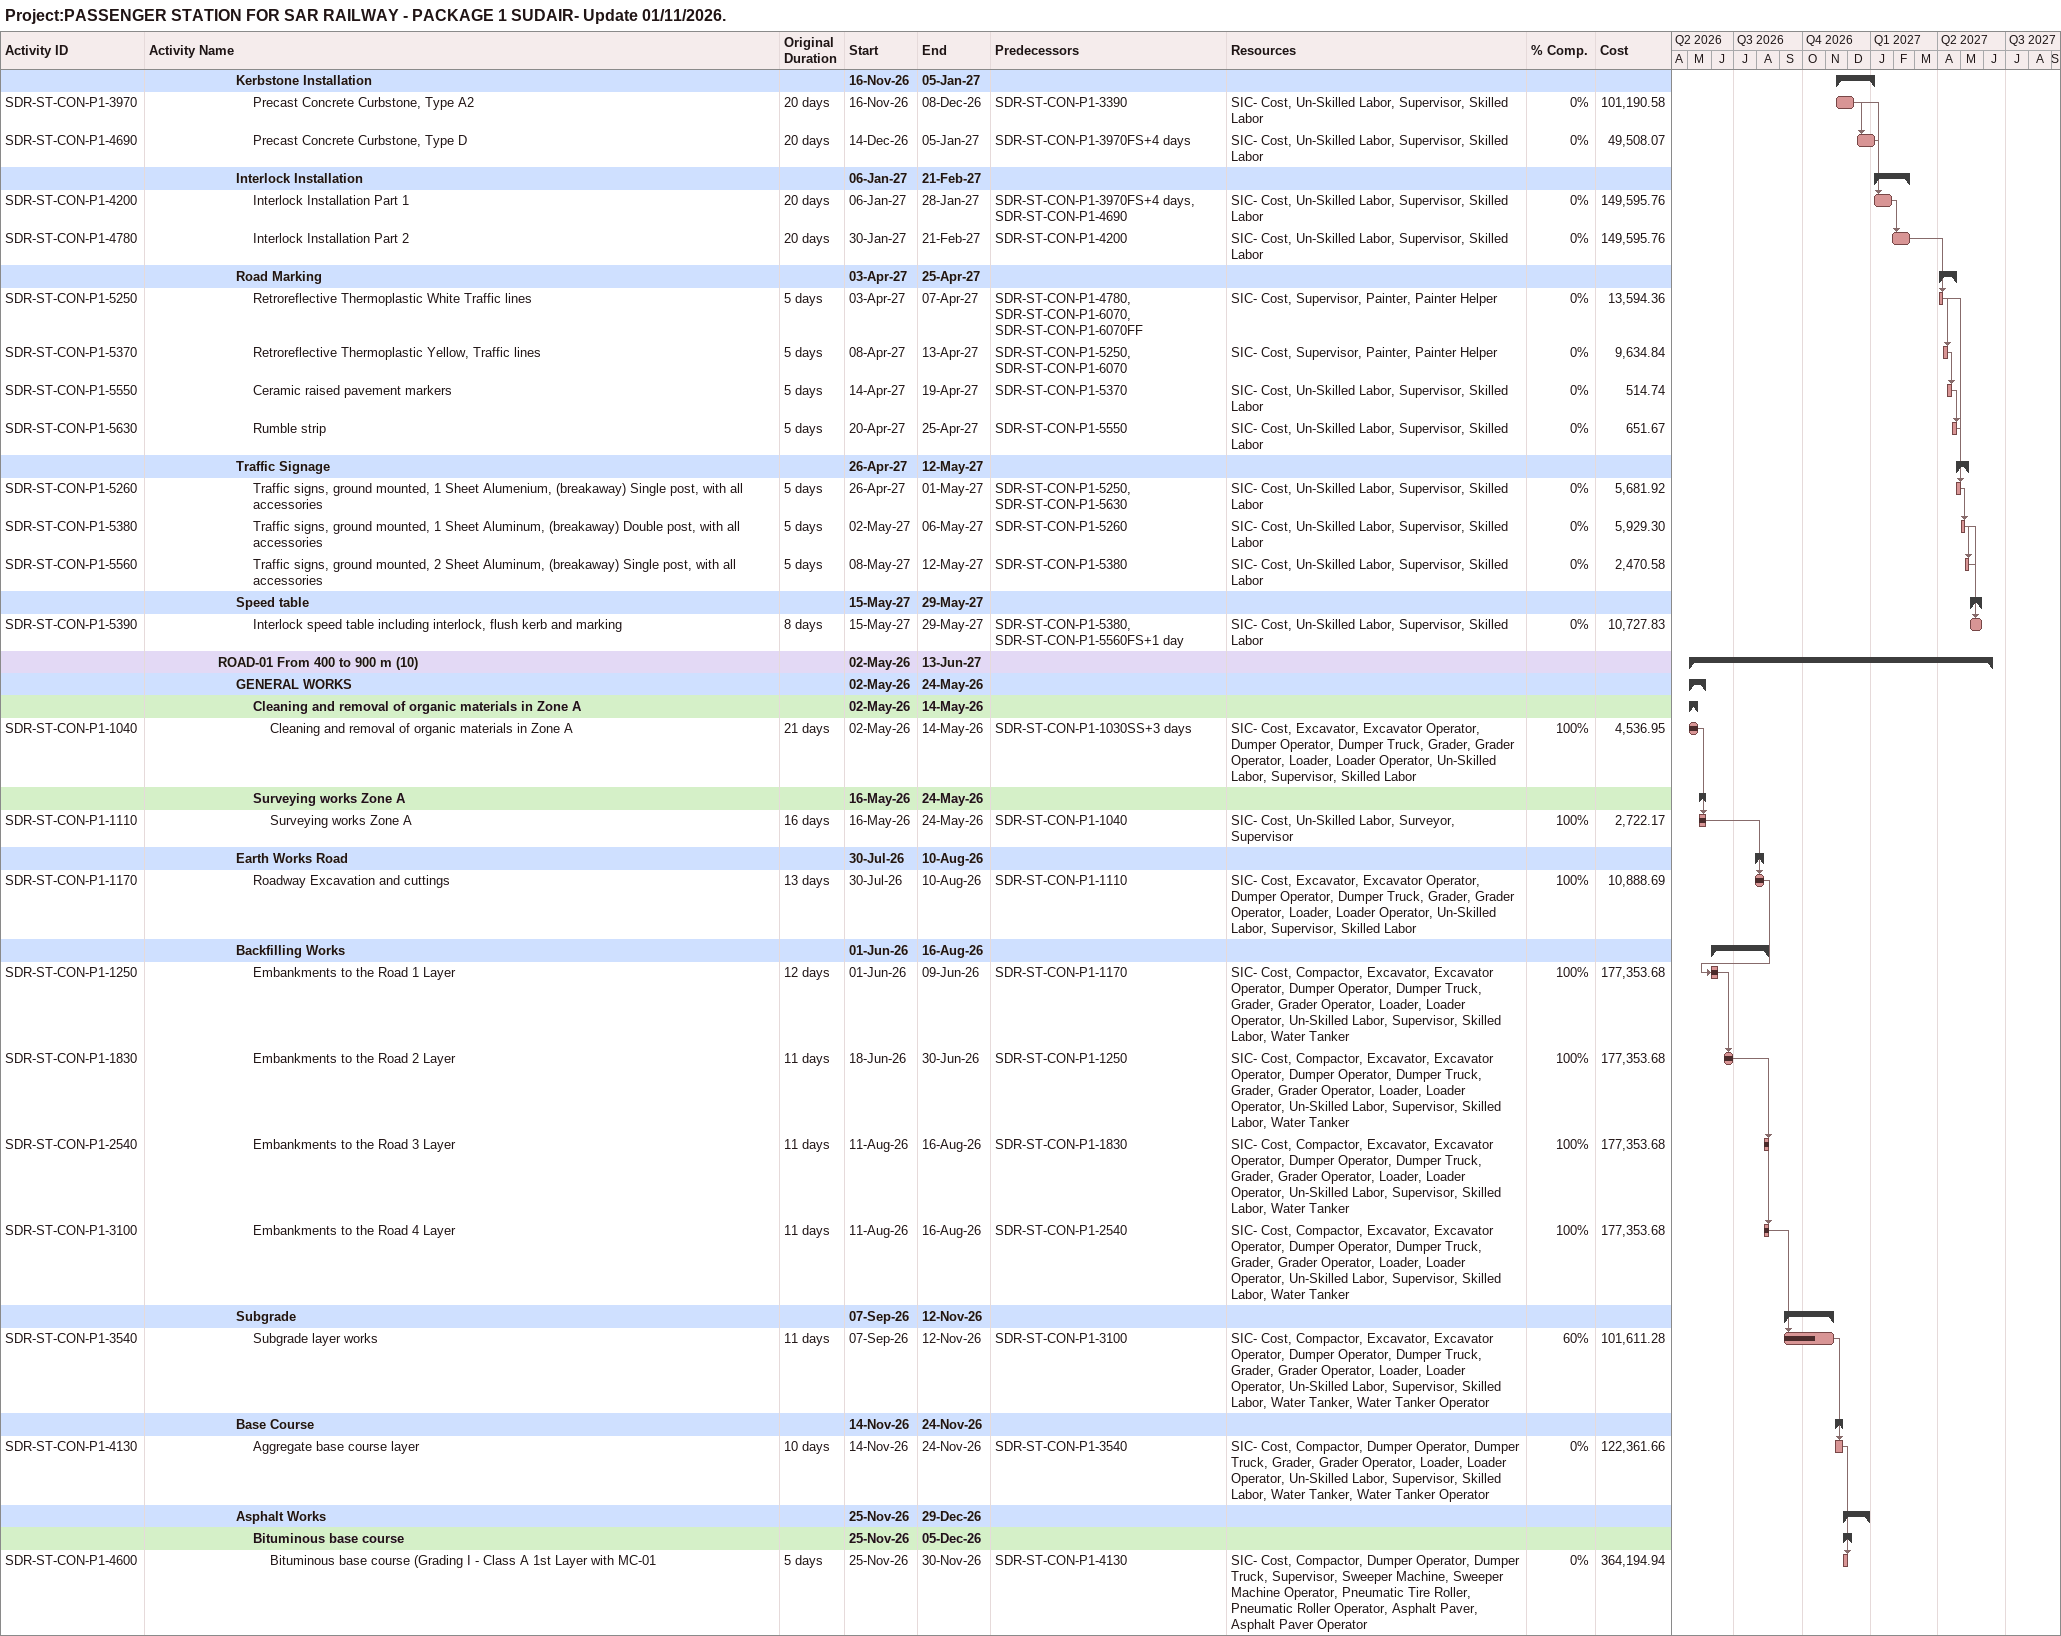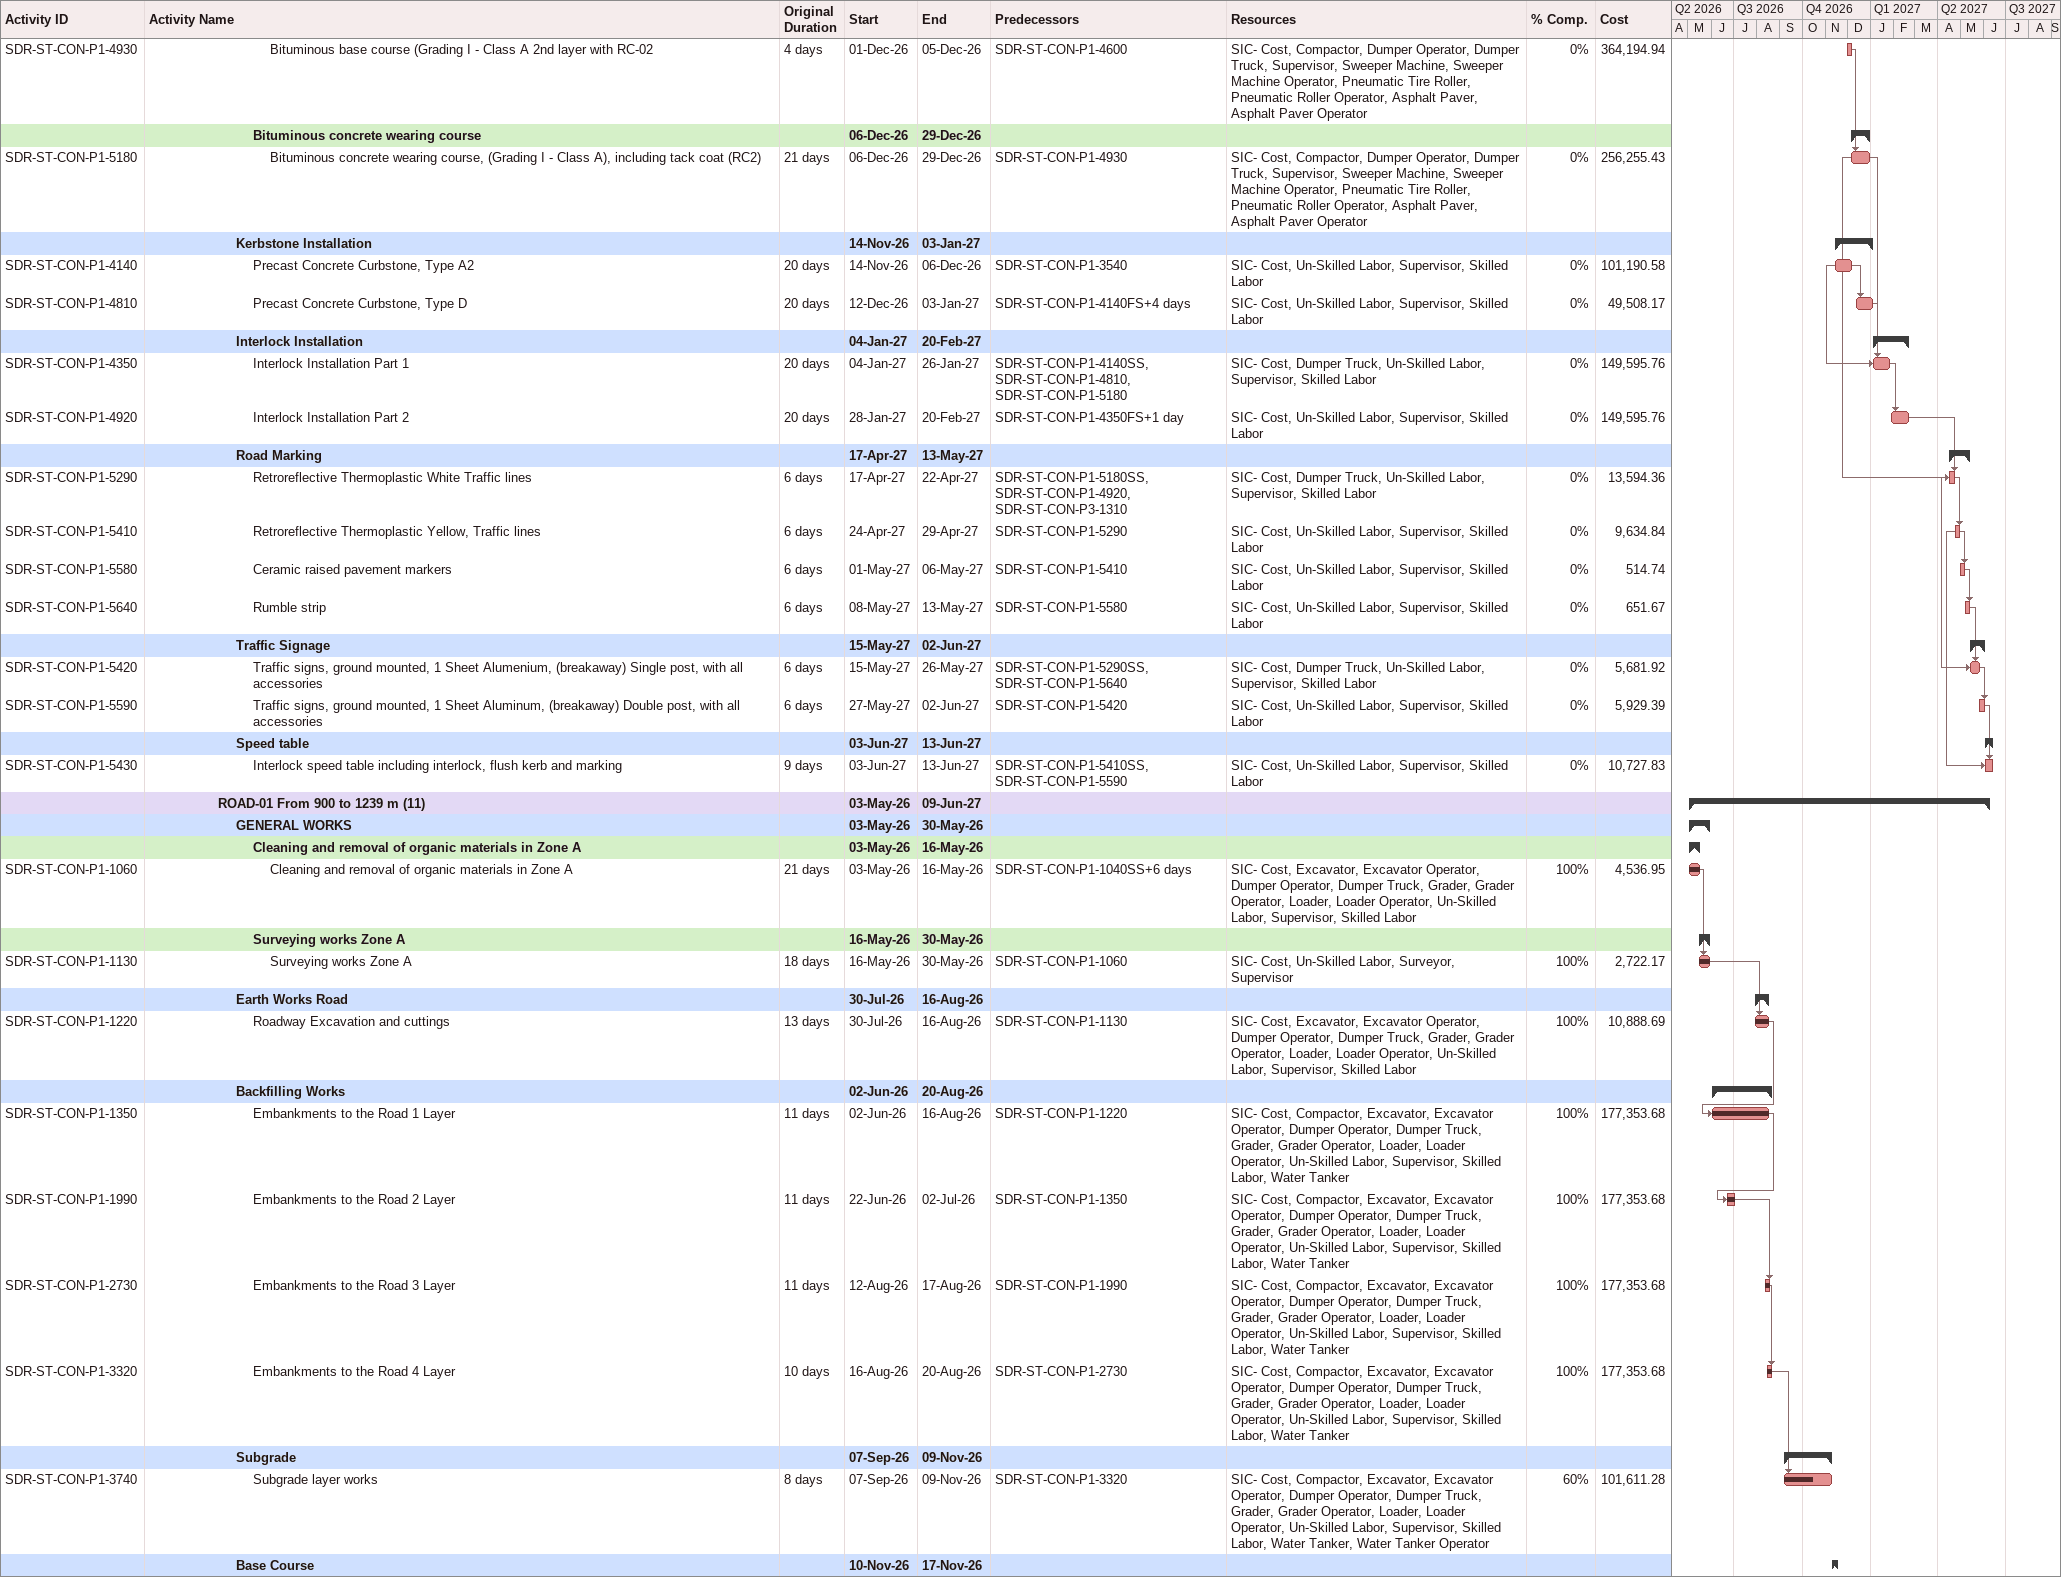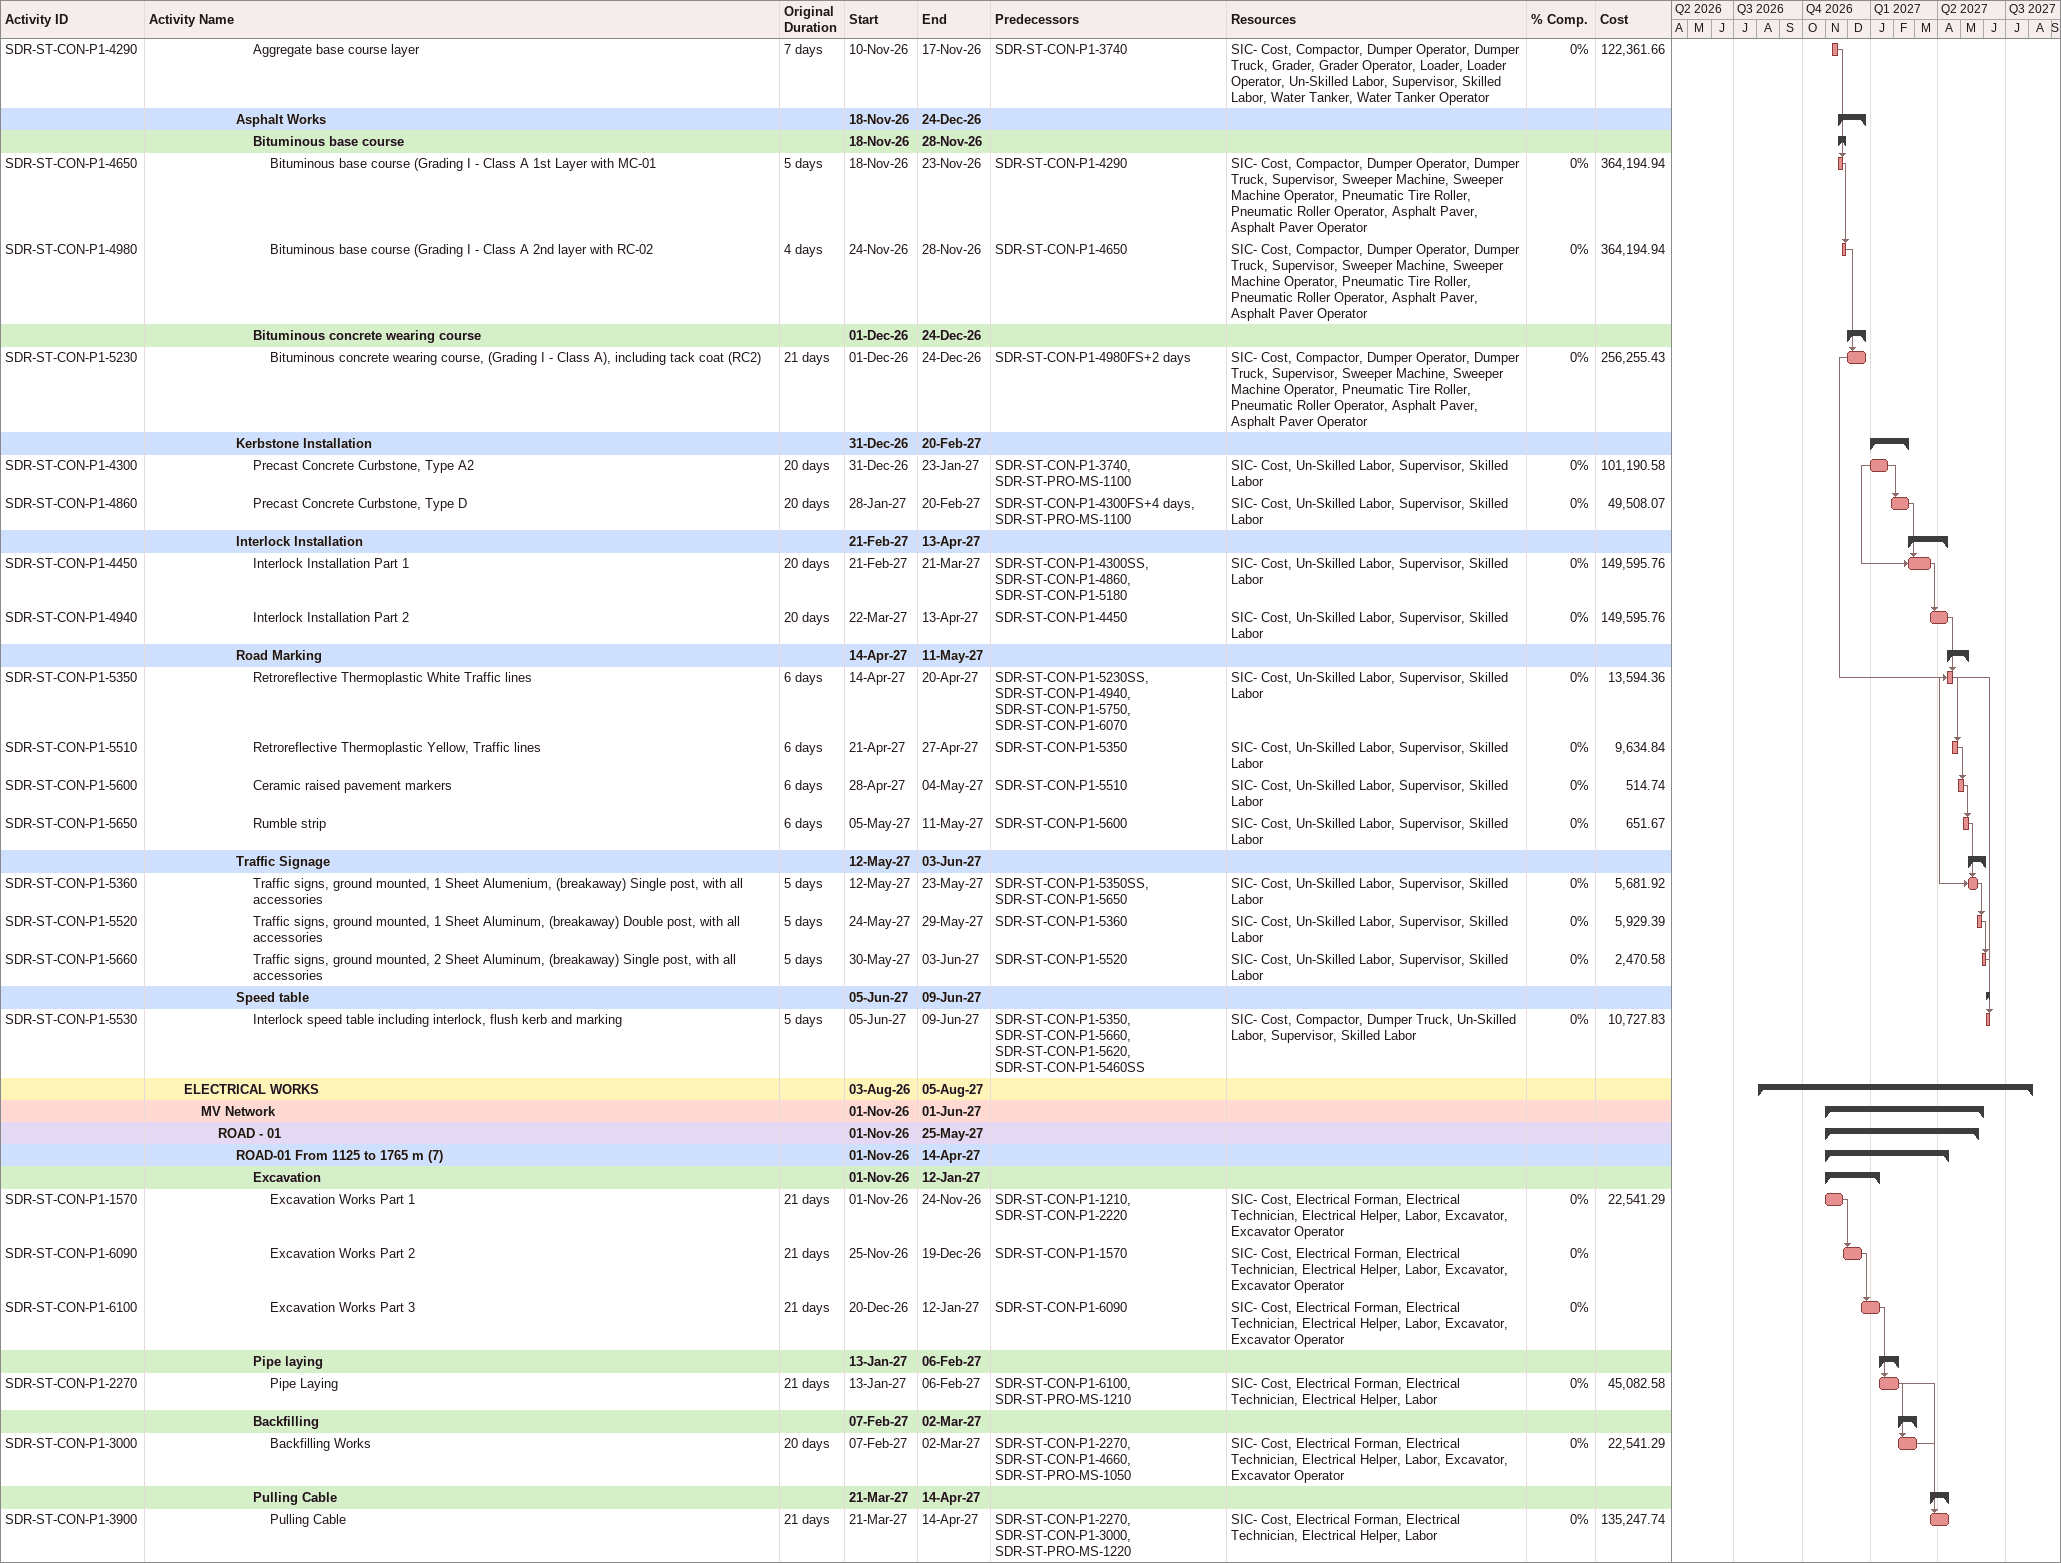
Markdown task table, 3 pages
Project:PASSENGER STATION FOR SAR RAILWAY - PACKAGE 1 SUDAIR- Update 01/11/2026.

| ID | Level | Task | Original duration | Start | Finish | Predecessors | Resources | % complete | Cost |
|---|---|---|---|---|---|---|---|---|---|
|  | 6 | **Kerbstone Installation** |  | 2026-11-16 | 2027-01-05 |  |  |  |  |
| SDR-ST-CON-P1-3970 | 7 | Precast Concrete Curbstone, Type A2 | 20d | 2026-11-16 | 2026-12-08 | SDR-ST-CON-P1-3390 | SIC- Cost, Un-Skilled Labor, Supervisor, Skilled Labor | 0 | 101190.58 |
| SDR-ST-CON-P1-4690 | 7 | Precast Concrete Curbstone, Type D | 20d | 2026-12-14 | 2027-01-05 | SDR-ST-CON-P1-3970FS+4d | SIC- Cost, Un-Skilled Labor, Supervisor, Skilled Labor | 0 | 49508.07 |
|  | 6 | **Interlock Installation** |  | 2027-01-06 | 2027-02-21 |  |  |  |  |
| SDR-ST-CON-P1-4200 | 7 | Interlock Installation Part 1 | 20d | 2027-01-06 | 2027-01-28 | SDR-ST-CON-P1-3970FS+4d, SDR-ST-CON-P1-4690 | SIC- Cost, Un-Skilled Labor, Supervisor, Skilled Labor | 0 | 149595.76 |
| SDR-ST-CON-P1-4780 | 7 | Interlock Installation Part 2 | 20d | 2027-01-30 | 2027-02-21 | SDR-ST-CON-P1-4200 | SIC- Cost, Un-Skilled Labor, Supervisor, Skilled Labor | 0 | 149595.76 |
|  | 6 | **Road Marking** |  | 2027-04-03 | 2027-04-25 |  |  |  |  |
| SDR-ST-CON-P1-5250 | 7 | Retroreflective Thermoplastic White Traffic lines | 5d | 2027-04-03 | 2027-04-07 | SDR-ST-CON-P1-4780, SDR-ST-CON-P1-6070, SDR-ST-CON-P1-6070FF | SIC- Cost, Supervisor, Painter, Painter Helper | 0 | 13594.36 |
| SDR-ST-CON-P1-5370 | 7 | Retroreflective Thermoplastic Yellow, Traffic lines | 5d | 2027-04-08 | 2027-04-13 | SDR-ST-CON-P1-5250, SDR-ST-CON-P1-6070 | SIC- Cost, Supervisor, Painter, Painter Helper | 0 | 9634.84 |
| SDR-ST-CON-P1-5550 | 7 | Ceramic raised pavement markers | 5d | 2027-04-14 | 2027-04-19 | SDR-ST-CON-P1-5370 | SIC- Cost, Un-Skilled Labor, Supervisor, Skilled Labor | 0 | 514.74 |
| SDR-ST-CON-P1-5630 | 7 | Rumble strip | 5d | 2027-04-20 | 2027-04-25 | SDR-ST-CON-P1-5550 | SIC- Cost, Un-Skilled Labor, Supervisor, Skilled Labor | 0 | 651.67 |
|  | 6 | **Traffic Signage** |  | 2027-04-26 | 2027-05-12 |  |  |  |  |
| SDR-ST-CON-P1-5260 | 7 | Traffic signs, ground mounted, 1 Sheet Alumenium, (breakaway) Single post, with all accessories | 5d | 2027-04-26 | 2027-05-01 | SDR-ST-CON-P1-5250, SDR-ST-CON-P1-5630 | SIC- Cost, Un-Skilled Labor, Supervisor, Skilled Labor | 0 | 5681.92 |
| SDR-ST-CON-P1-5380 | 7 | Traffic signs, ground mounted, 1 Sheet Aluminum, (breakaway) Double post, with all accessories | 5d | 2027-05-02 | 2027-05-06 | SDR-ST-CON-P1-5260 | SIC- Cost, Un-Skilled Labor, Supervisor, Skilled Labor | 0 | 5929.30 |
| SDR-ST-CON-P1-5560 | 7 | Traffic signs, ground mounted, 2 Sheet Aluminum, (breakaway) Single post, with all accessories | 5d | 2027-05-08 | 2027-05-12 | SDR-ST-CON-P1-5380 | SIC- Cost, Un-Skilled Labor, Supervisor, Skilled Labor | 0 | 2470.58 |
|  | 6 | **Speed table** |  | 2027-05-15 | 2027-05-29 |  |  |  |  |
| SDR-ST-CON-P1-5390 | 7 | Interlock speed table including interlock, flush kerb and marking | 8d | 2027-05-15 | 2027-05-29 | SDR-ST-CON-P1-5380, SDR-ST-CON-P1-5560FS+1d | SIC- Cost, Un-Skilled Labor, Supervisor, Skilled Labor | 0 | 10727.83 |
|  | 5 | **ROAD-01 From 400 to 900 m (10)** |  | 2026-05-02 | 2027-06-13 |  |  |  |  |
|  | 6 | **GENERAL WORKS** |  | 2026-05-02 | 2026-05-24 |  |  |  |  |
|  | 7 | **Cleaning and removal of organic materials in Zone A** |  | 2026-05-02 | 2026-05-14 |  |  |  |  |
| SDR-ST-CON-P1-1040 | 8 | Cleaning and removal of organic materials in Zone A | 21d | 2026-05-02 | 2026-05-14 | SDR-ST-CON-P1-1030SS+3d | SIC- Cost, Excavator, Excavator Operator, Dumper Operator, Dumper Truck, Grader, Grader Operator, Loader, Loader Operator, Un-Skilled Labor, Supervisor, Skilled Labor | 100 | 4536.95 |
|  | 7 | **Surveying works Zone A** |  | 2026-05-16 | 2026-05-24 |  |  |  |  |
| SDR-ST-CON-P1-1110 | 8 | Surveying works Zone A | 16d | 2026-05-16 | 2026-05-24 | SDR-ST-CON-P1-1040 | SIC- Cost, Un-Skilled Labor, Surveyor, Supervisor | 100 | 2722.17 |
|  | 6 | **Earth Works Road** |  | 2026-07-30 | 2026-08-10 |  |  |  |  |
| SDR-ST-CON-P1-1170 | 7 | Roadway Excavation and cuttings | 13d | 2026-07-30 | 2026-08-10 | SDR-ST-CON-P1-1110 | SIC- Cost, Excavator, Excavator Operator, Dumper Operator, Dumper Truck, Grader, Grader Operator, Loader, Loader Operator, Un-Skilled Labor, Supervisor, Skilled Labor | 100 | 10888.69 |
|  | 6 | **Backfilling Works** |  | 2026-06-01 | 2026-08-16 |  |  |  |  |
| SDR-ST-CON-P1-1250 | 7 | Embankments to the Road 1 Layer | 12d | 2026-06-01 | 2026-06-09 | SDR-ST-CON-P1-1170 | SIC- Cost, Compactor, Excavator, Excavator Operator, Dumper Operator, Dumper Truck, Grader, Grader Operator, Loader, Loader Operator, Un-Skilled Labor, Supervisor, Skilled Labor, Water Tanker | 100 | 177353.68 |
| SDR-ST-CON-P1-1830 | 7 | Embankments to the Road 2 Layer | 11d | 2026-06-18 | 2026-06-30 | SDR-ST-CON-P1-1250 | SIC- Cost, Compactor, Excavator, Excavator Operator, Dumper Operator, Dumper Truck, Grader, Grader Operator, Loader, Loader Operator, Un-Skilled Labor, Supervisor, Skilled Labor, Water Tanker | 100 | 177353.68 |
| SDR-ST-CON-P1-2540 | 7 | Embankments to the Road 3 Layer | 11d | 2026-08-11 | 2026-08-16 | SDR-ST-CON-P1-1830 | SIC- Cost, Compactor, Excavator, Excavator Operator, Dumper Operator, Dumper Truck, Grader, Grader Operator, Loader, Loader Operator, Un-Skilled Labor, Supervisor, Skilled Labor, Water Tanker | 100 | 177353.68 |
| SDR-ST-CON-P1-3100 | 7 | Embankments to the Road 4 Layer | 11d | 2026-08-11 | 2026-08-16 | SDR-ST-CON-P1-2540 | SIC- Cost, Compactor, Excavator, Excavator Operator, Dumper Operator, Dumper Truck, Grader, Grader Operator, Loader, Loader Operator, Un-Skilled Labor, Supervisor, Skilled Labor, Water Tanker | 100 | 177353.68 |
|  | 6 | **Subgrade** |  | 2026-09-07 | 2026-11-12 |  |  |  |  |
| SDR-ST-CON-P1-3540 | 7 | Subgrade layer works | 11d | 2026-09-07 | 2026-11-12 | SDR-ST-CON-P1-3100 | SIC- Cost, Compactor, Excavator, Excavator Operator, Dumper Operator, Dumper Truck, Grader, Grader Operator, Loader, Loader Operator, Un-Skilled Labor, Supervisor, Skilled Labor, Water Tanker, Water Tanker Operator | 60 | 101611.28 |
|  | 6 | **Base Course** |  | 2026-11-14 | 2026-11-24 |  |  |  |  |
| SDR-ST-CON-P1-4130 | 7 | Aggregate base course layer | 10d | 2026-11-14 | 2026-11-24 | SDR-ST-CON-P1-3540 | SIC- Cost, Compactor, Dumper Operator, Dumper Truck, Grader, Grader Operator, Loader, Loader Operator, Un-Skilled Labor, Supervisor, Skilled Labor, Water Tanker, Water Tanker Operator | 0 | 122361.66 |
|  | 6 | **Asphalt Works** |  | 2026-11-25 | 2026-12-29 |  |  |  |  |
|  | 7 | **Bituminous base course** |  | 2026-11-25 | 2026-12-05 |  |  |  |  |
| SDR-ST-CON-P1-4600 | 8 | Bituminous base course (Grading I - Class A 1st Layer with MC-01 | 5d | 2026-11-25 | 2026-11-30 | SDR-ST-CON-P1-4130 | SIC- Cost, Compactor, Dumper Operator, Dumper Truck, Supervisor, Sweeper Machine, Sweeper Machine Operator, Pneumatic Tire Roller, Pneumatic Roller Operator, Asphalt Paver, Asphalt Paver Operator | 0 | 364194.94 |
| SDR-ST-CON-P1-4930 | 8 | Bituminous base course (Grading I - Class A 2nd layer with RC-02 | 4d | 2026-12-01 | 2026-12-05 | SDR-ST-CON-P1-4600 | SIC- Cost, Compactor, Dumper Operator, Dumper Truck, Supervisor, Sweeper Machine, Sweeper Machine Operator, Pneumatic Tire Roller, Pneumatic Roller Operator, Asphalt Paver, Asphalt Paver Operator | 0 | 364194.94 |
|  | 7 | **Bituminous concrete wearing course** |  | 2026-12-06 | 2026-12-29 |  |  |  |  |
| SDR-ST-CON-P1-5180 | 8 | Bituminous concrete wearing course, (Grading I - Class A), including tack coat (RC2) | 21d | 2026-12-06 | 2026-12-29 | SDR-ST-CON-P1-4930 | SIC- Cost, Compactor, Dumper Operator, Dumper Truck, Supervisor, Sweeper Machine, Sweeper Machine Operator, Pneumatic Tire Roller, Pneumatic Roller Operator, Asphalt Paver, Asphalt Paver Operator | 0 | 256255.43 |
|  | 6 | **Kerbstone Installation** |  | 2026-11-14 | 2027-01-03 |  |  |  |  |
| SDR-ST-CON-P1-4140 | 7 | Precast Concrete Curbstone, Type A2 | 20d | 2026-11-14 | 2026-12-06 | SDR-ST-CON-P1-3540 | SIC- Cost, Un-Skilled Labor, Supervisor, Skilled Labor | 0 | 101190.58 |
| SDR-ST-CON-P1-4810 | 7 | Precast Concrete Curbstone, Type D | 20d | 2026-12-12 | 2027-01-03 | SDR-ST-CON-P1-4140FS+4d | SIC- Cost, Un-Skilled Labor, Supervisor, Skilled Labor | 0 | 49508.17 |
|  | 6 | **Interlock Installation** |  | 2027-01-04 | 2027-02-20 |  |  |  |  |
| SDR-ST-CON-P1-4350 | 7 | Interlock Installation Part 1 | 20d | 2027-01-04 | 2027-01-26 | SDR-ST-CON-P1-4140SS, SDR-ST-CON-P1-4810, SDR-ST-CON-P1-5180 | SIC- Cost, Dumper Truck, Un-Skilled Labor, Supervisor, Skilled Labor | 0 | 149595.76 |
| SDR-ST-CON-P1-4920 | 7 | Interlock Installation Part 2 | 20d | 2027-01-28 | 2027-02-20 | SDR-ST-CON-P1-4350FS+1d | SIC- Cost, Un-Skilled Labor, Supervisor, Skilled Labor | 0 | 149595.76 |
|  | 6 | **Road Marking** |  | 2027-04-17 | 2027-05-13 |  |  |  |  |
| SDR-ST-CON-P1-5290 | 7 | Retroreflective Thermoplastic White Traffic lines | 6d | 2027-04-17 | 2027-04-22 | SDR-ST-CON-P1-5180SS, SDR-ST-CON-P1-4920, SDR-ST-CON-P3-1310 | SIC- Cost, Dumper Truck, Un-Skilled Labor, Supervisor, Skilled Labor | 0 | 13594.36 |
| SDR-ST-CON-P1-5410 | 7 | Retroreflective Thermoplastic Yellow, Traffic lines | 6d | 2027-04-24 | 2027-04-29 | SDR-ST-CON-P1-5290 | SIC- Cost, Un-Skilled Labor, Supervisor, Skilled Labor | 0 | 9634.84 |
| SDR-ST-CON-P1-5580 | 7 | Ceramic raised pavement markers | 6d | 2027-05-01 | 2027-05-06 | SDR-ST-CON-P1-5410 | SIC- Cost, Un-Skilled Labor, Supervisor, Skilled Labor | 0 | 514.74 |
| SDR-ST-CON-P1-5640 | 7 | Rumble strip | 6d | 2027-05-08 | 2027-05-13 | SDR-ST-CON-P1-5580 | SIC- Cost, Un-Skilled Labor, Supervisor, Skilled Labor | 0 | 651.67 |
|  | 6 | **Traffic Signage** |  | 2027-05-15 | 2027-06-02 |  |  |  |  |
| SDR-ST-CON-P1-5420 | 7 | Traffic signs, ground mounted, 1 Sheet Alumenium, (breakaway) Single post, with all accessories | 6d | 2027-05-15 | 2027-05-26 | SDR-ST-CON-P1-5290SS, SDR-ST-CON-P1-5640 | SIC- Cost, Dumper Truck, Un-Skilled Labor, Supervisor, Skilled Labor | 0 | 5681.92 |
| SDR-ST-CON-P1-5590 | 7 | Traffic signs, ground mounted, 1 Sheet Aluminum, (breakaway) Double post, with all accessories | 6d | 2027-05-27 | 2027-06-02 | SDR-ST-CON-P1-5420 | SIC- Cost, Un-Skilled Labor, Supervisor, Skilled Labor | 0 | 5929.39 |
|  | 6 | **Speed table** |  | 2027-06-03 | 2027-06-13 |  |  |  |  |
| SDR-ST-CON-P1-5430 | 7 | Interlock speed table including interlock, flush kerb and marking | 9d | 2027-06-03 | 2027-06-13 | SDR-ST-CON-P1-5410SS, SDR-ST-CON-P1-5590 | SIC- Cost, Un-Skilled Labor, Supervisor, Skilled Labor | 0 | 10727.83 |
|  | 5 | **ROAD-01 From 900 to 1239 m (11)** |  | 2026-05-03 | 2027-06-09 |  |  |  |  |
|  | 6 | **GENERAL WORKS** |  | 2026-05-03 | 2026-05-30 |  |  |  |  |
|  | 7 | **Cleaning and removal of organic materials in Zone A** |  | 2026-05-03 | 2026-05-16 |  |  |  |  |
| SDR-ST-CON-P1-1060 | 8 | Cleaning and removal of organic materials in Zone A | 21d | 2026-05-03 | 2026-05-16 | SDR-ST-CON-P1-1040SS+6d | SIC- Cost, Excavator, Excavator Operator, Dumper Operator, Dumper Truck, Grader, Grader Operator, Loader, Loader Operator, Un-Skilled Labor, Supervisor, Skilled Labor | 100 | 4536.95 |
|  | 7 | **Surveying works Zone A** |  | 2026-05-16 | 2026-05-30 |  |  |  |  |
| SDR-ST-CON-P1-1130 | 8 | Surveying works Zone A | 18d | 2026-05-16 | 2026-05-30 | SDR-ST-CON-P1-1060 | SIC- Cost, Un-Skilled Labor, Surveyor, Supervisor | 100 | 2722.17 |
|  | 6 | **Earth Works Road** |  | 2026-07-30 | 2026-08-16 |  |  |  |  |
| SDR-ST-CON-P1-1220 | 7 | Roadway Excavation and cuttings | 13d | 2026-07-30 | 2026-08-16 | SDR-ST-CON-P1-1130 | SIC- Cost, Excavator, Excavator Operator, Dumper Operator, Dumper Truck, Grader, Grader Operator, Loader, Loader Operator, Un-Skilled Labor, Supervisor, Skilled Labor | 100 | 10888.69 |
|  | 6 | **Backfilling Works** |  | 2026-06-02 | 2026-08-20 |  |  |  |  |
| SDR-ST-CON-P1-1350 | 7 | Embankments to the Road 1 Layer | 11d | 2026-06-02 | 2026-08-16 | SDR-ST-CON-P1-1220 | SIC- Cost, Compactor, Excavator, Excavator Operator, Dumper Operator, Dumper Truck, Grader, Grader Operator, Loader, Loader Operator, Un-Skilled Labor, Supervisor, Skilled Labor, Water Tanker | 100 | 177353.68 |
| SDR-ST-CON-P1-1990 | 7 | Embankments to the Road 2 Layer | 11d | 2026-06-22 | 2026-07-02 | SDR-ST-CON-P1-1350 | SIC- Cost, Compactor, Excavator, Excavator Operator, Dumper Operator, Dumper Truck, Grader, Grader Operator, Loader, Loader Operator, Un-Skilled Labor, Supervisor, Skilled Labor, Water Tanker | 100 | 177353.68 |
| SDR-ST-CON-P1-2730 | 7 | Embankments to the Road 3 Layer | 11d | 2026-08-12 | 2026-08-17 | SDR-ST-CON-P1-1990 | SIC- Cost, Compactor, Excavator, Excavator Operator, Dumper Operator, Dumper Truck, Grader, Grader Operator, Loader, Loader Operator, Un-Skilled Labor, Supervisor, Skilled Labor, Water Tanker | 100 | 177353.68 |
| SDR-ST-CON-P1-3320 | 7 | Embankments to the Road 4 Layer | 10d | 2026-08-16 | 2026-08-20 | SDR-ST-CON-P1-2730 | SIC- Cost, Compactor, Excavator, Excavator Operator, Dumper Operator, Dumper Truck, Grader, Grader Operator, Loader, Loader Operator, Un-Skilled Labor, Supervisor, Skilled Labor, Water Tanker | 100 | 177353.68 |
|  | 6 | **Subgrade** |  | 2026-09-07 | 2026-11-09 |  |  |  |  |
| SDR-ST-CON-P1-3740 | 7 | Subgrade layer works | 8d | 2026-09-07 | 2026-11-09 | SDR-ST-CON-P1-3320 | SIC- Cost, Compactor, Excavator, Excavator Operator, Dumper Operator, Dumper Truck, Grader, Grader Operator, Loader, Loader Operator, Un-Skilled Labor, Supervisor, Skilled Labor, Water Tanker, Water Tanker Operator | 60 | 101611.28 |
|  | 6 | **Base Course** |  | 2026-11-10 | 2026-11-17 |  |  |  |  |
| SDR-ST-CON-P1-4290 | 7 | Aggregate base course layer | 7d | 2026-11-10 | 2026-11-17 | SDR-ST-CON-P1-3740 | SIC- Cost, Compactor, Dumper Operator, Dumper Truck, Grader, Grader Operator, Loader, Loader Operator, Un-Skilled Labor, Supervisor, Skilled Labor, Water Tanker, Water Tanker Operator | 0 | 122361.66 |
|  | 6 | **Asphalt Works** |  | 2026-11-18 | 2026-12-24 |  |  |  |  |
|  | 7 | **Bituminous base course** |  | 2026-11-18 | 2026-11-28 |  |  |  |  |
| SDR-ST-CON-P1-4650 | 8 | Bituminous base course (Grading I - Class A 1st Layer with MC-01 | 5d | 2026-11-18 | 2026-11-23 | SDR-ST-CON-P1-4290 | SIC- Cost, Compactor, Dumper Operator, Dumper Truck, Supervisor, Sweeper Machine, Sweeper Machine Operator, Pneumatic Tire Roller, Pneumatic Roller Operator, Asphalt Paver, Asphalt Paver Operator | 0 | 364194.94 |
| SDR-ST-CON-P1-4980 | 8 | Bituminous base course (Grading I - Class A 2nd layer with RC-02 | 4d | 2026-11-24 | 2026-11-28 | SDR-ST-CON-P1-4650 | SIC- Cost, Compactor, Dumper Operator, Dumper Truck, Supervisor, Sweeper Machine, Sweeper Machine Operator, Pneumatic Tire Roller, Pneumatic Roller Operator, Asphalt Paver, Asphalt Paver Operator | 0 | 364194.94 |
|  | 7 | **Bituminous concrete wearing course** |  | 2026-12-01 | 2026-12-24 |  |  |  |  |
| SDR-ST-CON-P1-5230 | 8 | Bituminous concrete wearing course, (Grading I - Class A), including tack coat (RC2) | 21d | 2026-12-01 | 2026-12-24 | SDR-ST-CON-P1-4980FS+2d | SIC- Cost, Compactor, Dumper Operator, Dumper Truck, Supervisor, Sweeper Machine, Sweeper Machine Operator, Pneumatic Tire Roller, Pneumatic Roller Operator, Asphalt Paver, Asphalt Paver Operator | 0 | 256255.43 |
|  | 6 | **Kerbstone Installation** |  | 2026-12-31 | 2027-02-20 |  |  |  |  |
| SDR-ST-CON-P1-4300 | 7 | Precast Concrete Curbstone, Type A2 | 20d | 2026-12-31 | 2027-01-23 | SDR-ST-CON-P1-3740, SDR-ST-PRO-MS-1100 | SIC- Cost, Un-Skilled Labor, Supervisor, Skilled Labor | 0 | 101190.58 |
| SDR-ST-CON-P1-4860 | 7 | Precast Concrete Curbstone, Type D | 20d | 2027-01-28 | 2027-02-20 | SDR-ST-CON-P1-4300FS+4d, SDR-ST-PRO-MS-1100 | SIC- Cost, Un-Skilled Labor, Supervisor, Skilled Labor | 0 | 49508.07 |
|  | 6 | **Interlock Installation** |  | 2027-02-21 | 2027-04-13 |  |  |  |  |
| SDR-ST-CON-P1-4450 | 7 | Interlock Installation Part 1 | 20d | 2027-02-21 | 2027-03-21 | SDR-ST-CON-P1-4300SS, SDR-ST-CON-P1-4860, SDR-ST-CON-P1-5180 | SIC- Cost, Un-Skilled Labor, Supervisor, Skilled Labor | 0 | 149595.76 |
| SDR-ST-CON-P1-4940 | 7 | Interlock Installation Part 2 | 20d | 2027-03-22 | 2027-04-13 | SDR-ST-CON-P1-4450 | SIC- Cost, Un-Skilled Labor, Supervisor, Skilled Labor | 0 | 149595.76 |
|  | 6 | **Road Marking** |  | 2027-04-14 | 2027-05-11 |  |  |  |  |
| SDR-ST-CON-P1-5350 | 7 | Retroreflective Thermoplastic White Traffic lines | 6d | 2027-04-14 | 2027-04-20 | SDR-ST-CON-P1-5230SS, SDR-ST-CON-P1-4940, SDR-ST-CON-P1-5750, SDR-ST-CON-P1-6070 | SIC- Cost, Un-Skilled Labor, Supervisor, Skilled Labor | 0 | 13594.36 |
| SDR-ST-CON-P1-5510 | 7 | Retroreflective Thermoplastic Yellow, Traffic lines | 6d | 2027-04-21 | 2027-04-27 | SDR-ST-CON-P1-5350 | SIC- Cost, Un-Skilled Labor, Supervisor, Skilled Labor | 0 | 9634.84 |
| SDR-ST-CON-P1-5600 | 7 | Ceramic raised pavement markers | 6d | 2027-04-28 | 2027-05-04 | SDR-ST-CON-P1-5510 | SIC- Cost, Un-Skilled Labor, Supervisor, Skilled Labor | 0 | 514.74 |
| SDR-ST-CON-P1-5650 | 7 | Rumble strip | 6d | 2027-05-05 | 2027-05-11 | SDR-ST-CON-P1-5600 | SIC- Cost, Un-Skilled Labor, Supervisor, Skilled Labor | 0 | 651.67 |
|  | 6 | **Traffic Signage** |  | 2027-05-12 | 2027-06-03 |  |  |  |  |
| SDR-ST-CON-P1-5360 | 7 | Traffic signs, ground mounted, 1 Sheet Alumenium, (breakaway) Single post, with all accessories | 5d | 2027-05-12 | 2027-05-23 | SDR-ST-CON-P1-5350SS, SDR-ST-CON-P1-5650 | SIC- Cost, Un-Skilled Labor, Supervisor, Skilled Labor | 0 | 5681.92 |
| SDR-ST-CON-P1-5520 | 7 | Traffic signs, ground mounted, 1 Sheet Aluminum, (breakaway) Double post, with all accessories | 5d | 2027-05-24 | 2027-05-29 | SDR-ST-CON-P1-5360 | SIC- Cost, Un-Skilled Labor, Supervisor, Skilled Labor | 0 | 5929.39 |
| SDR-ST-CON-P1-5660 | 7 | Traffic signs, ground mounted, 2 Sheet Aluminum, (breakaway) Single post, with all accessories | 5d | 2027-05-30 | 2027-06-03 | SDR-ST-CON-P1-5520 | SIC- Cost, Un-Skilled Labor, Supervisor, Skilled Labor | 0 | 2470.58 |
|  | 6 | **Speed table** |  | 2027-06-05 | 2027-06-09 |  |  |  |  |
| SDR-ST-CON-P1-5530 | 7 | Interlock speed table including interlock, flush kerb and marking | 5d | 2027-06-05 | 2027-06-09 | SDR-ST-CON-P1-5350, SDR-ST-CON-P1-5660, SDR-ST-CON-P1-5620, SDR-ST-CON-P1-5460SS | SIC- Cost, Compactor, Dumper Truck, Un-Skilled Labor, Supervisor, Skilled Labor | 0 | 10727.83 |
|  | 3 | **ELECTRICAL WORKS** |  | 2026-08-03 | 2027-08-05 |  |  |  |  |
|  | 4 | **MV Network** |  | 2026-11-01 | 2027-06-01 |  |  |  |  |
|  | 5 | **ROAD - 01** |  | 2026-11-01 | 2027-05-25 |  |  |  |  |
|  | 6 | **ROAD-01 From 1125 to 1765 m (7)** |  | 2026-11-01 | 2027-04-14 |  |  |  |  |
|  | 7 | **Excavation** |  | 2026-11-01 | 2027-01-12 |  |  |  |  |
| SDR-ST-CON-P1-1570 | 8 | Excavation Works Part 1 | 21d | 2026-11-01 | 2026-11-24 | SDR-ST-CON-P1-1210, SDR-ST-CON-P1-2220 | SIC- Cost, Electrical Forman, Electrical Technician, Electrical Helper, Labor, Excavator, Excavator Operator | 0 | 22541.29 |
| SDR-ST-CON-P1-6090 | 8 | Excavation Works Part 2 | 21d | 2026-11-25 | 2026-12-19 | SDR-ST-CON-P1-1570 | SIC- Cost, Electrical Forman, Electrical Technician, Electrical Helper, Labor, Excavator, Excavator Operator | 0 |  |
| SDR-ST-CON-P1-6100 | 8 | Excavation Works Part 3 | 21d | 2026-12-20 | 2027-01-12 | SDR-ST-CON-P1-6090 | SIC- Cost, Electrical Forman, Electrical Technician, Electrical Helper, Labor, Excavator, Excavator Operator | 0 |  |
|  | 7 | **Pipe laying** |  | 2027-01-13 | 2027-02-06 |  |  |  |  |
| SDR-ST-CON-P1-2270 | 8 | Pipe Laying | 21d | 2027-01-13 | 2027-02-06 | SDR-ST-CON-P1-6100, SDR-ST-PRO-MS-1210 | SIC- Cost, Electrical Forman, Electrical Technician, Electrical Helper, Labor | 0 | 45082.58 |
|  | 7 | **Backfilling** |  | 2027-02-07 | 2027-03-02 |  |  |  |  |
| SDR-ST-CON-P1-3000 | 8 | Backfilling Works | 20d | 2027-02-07 | 2027-03-02 | SDR-ST-CON-P1-2270, SDR-ST-CON-P1-4660, SDR-ST-PRO-MS-1050 | SIC- Cost, Electrical Forman, Electrical Technician, Electrical Helper, Labor, Excavator, Excavator Operator | 0 | 22541.29 |
|  | 7 | **Pulling Cable** |  | 2027-03-21 | 2027-04-14 |  |  |  |  |
| SDR-ST-CON-P1-3900 | 8 | Pulling Cable | 21d | 2027-03-21 | 2027-04-14 | SDR-ST-CON-P1-2270, SDR-ST-CON-P1-3000, SDR-ST-PRO-MS-1220 | SIC- Cost, Electrical Forman, Electrical Technician, Electrical Helper, Labor | 0 | 135247.74 |
